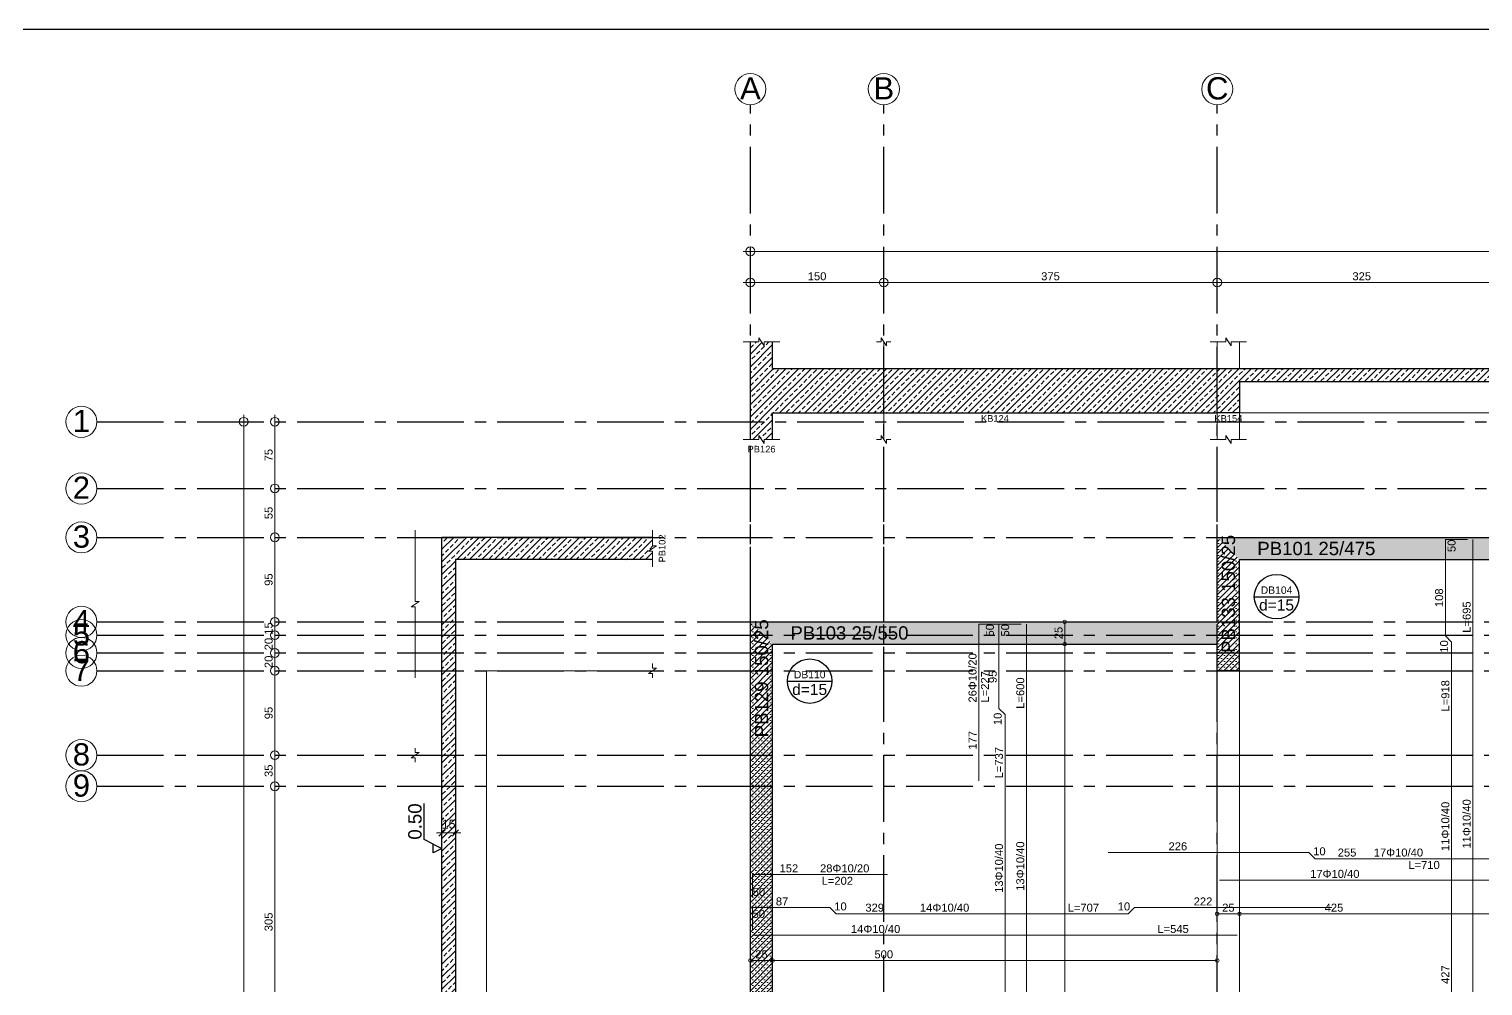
# Model space of a CAD drawing. Header units: millimetres. Extents: x 2232 to 85269, y -3593 to 5869.
# Drawn here: x 39581 to 41216, y 4792 to 5869 of the extents above; entities that cross this region are included whole.
import ezdxf

# ---------------------------------------------------------------- set-up
doc = ezdxf.new("R2010")
doc.units = ezdxf.units.MM
doc.linetypes.add('CENTER2', pattern=[112.5, 75, -12.5, 12.5, -12.5])
doc.linetypes.add('DASHDOT2', pattern=[12.7, 6.35, -3.175, 0, -3.175])
doc.layers.add('aks', color=251, linetype='DASHDOT2', lineweight=35)
for name, color, linetype in [('Donatı Topl. Uzun. Yazısı', 7, 'Continuous'), ('Donatı Uz. Yazısı', 7, 'Continuous'), ('Donatı Yazısı', 7, 'Continuous'), ('Donatı Çizgisi', 7, 'Continuous'), ('Döşeme', 7, 'Continuous'), ('Kiriş', 7, 'Continuous'), ('Panel', 7, 'Continuous'), ('Standart', 7, 'Continuous'), ('Ölçülendirme', 7, 'Continuous')]:
    doc.layers.add(name, color=color, linetype=linetype)
doc.styles.add('arial_1_18', font='arial.ttf', dxfattribs={"height": 0.2})
pattern_1 = [(45, (0, 0), (-7.071068, 7.071068), []), (45, (7.071, 0), (-7.071068, 7.071068), [5, -2.5])]
pattern_2 = [(45, (0, 0), (-3.314563, 3.314563), []), (45, (3.3146, 0), (-3.314563, 3.314563), [0, -4.6875])]

# ---------------------------------------------------------------- blocks, each defined once
blk = doc.blocks.new('IDE128Entity2')
at = {"layer": 'Standart', "linetype": 'Continuous', "lineweight": -3}
h = blk.add_hatch(dxfattribs=at)
h.set_pattern_fill('ANSI33', color=171, scale=40, style=0)
h.set_pattern_definition(pattern_1)
h.paths.add_polyline_path([(15.5, 2415.5), (15.5, 2420), (25, 2420), (25, 2390), (0, 2390), (0, 2420), (9.5, 2420), (9.5, 2424.5)])
h = blk.add_hatch(dxfattribs=at)
h.set_pattern_fill('ANSI33', color=171, scale=40, style=0)
h.set_pattern_definition(pattern_1)
h.paths.add_polyline_path([(25, 2310), (15.5, 2310), (15.5, 2305.5), (9.5, 2314.5), (9.5, 2310), (0, 2310), (0, 2390), (25, 2390)])
h = blk.add_hatch(dxfattribs=at)
h.set_pattern_fill('ANSI33', color=171, scale=40, style=0)
h.set_pattern_definition(pattern_1)
h.paths.add_polyline_path([(525, 2340), (25, 2340), (25, 2390), (525, 2390)])
h = blk.add_hatch(dxfattribs=at)
h.set_pattern_fill('ANSI33', color=171, scale=40, style=0)
h.set_pattern_definition(pattern_1)
h.paths.add_polyline_path([(550, 2340), (525, 2340), (525, 2390), (550, 2390)])
h = blk.add_hatch(dxfattribs=at)
h.set_pattern_fill('ANSI33', color=171, scale=40, style=0)
h.set_pattern_definition(pattern_1)
h.paths.add_polyline_path([(955, 2375), (550, 2375), (550, 2390), (955, 2390)])
at = {"layer": 'Standart', "color": 1, "linetype": 'Continuous', "lineweight": 5}
for points in [[(-8, 2420), (9.5, 2420)], [(9.5, 2420), (9.5, 2424.5)], [(9.5, 2424.5), (15.5, 2415.5)], [(15.5, 2415.5), (15.5, 2420)], [(15.5, 2420), (33, 2420)], [(142, 2420), (147, 2420)], [(147, 2420), (147, 2424.5)], [(147, 2424.5), (153, 2415.5)], [(153, 2415.5), (153, 2420)], [(153, 2420), (158, 2420)], [(517, 2420), (534.5, 2420)], [(534.5, 2420), (534.5, 2424.5)], [(534.5, 2424.5), (540.5, 2415.5)], [(540.5, 2415.5), (540.5, 2420)], [(540.5, 2420), (558, 2420)], [(-8, 2310), (9.5, 2310)], [(9.5, 2310), (9.5, 2314.5)], [(9.5, 2314.5), (15.5, 2305.5)], [(15.5, 2305.5), (15.5, 2310)], [(15.5, 2310), (33, 2310)], [(142, 2310), (147, 2310)], [(147, 2310), (147, 2314.5)], [(147, 2314.5), (153, 2305.5)], [(153, 2305.5), (153, 2310)], [(153, 2310), (158, 2310)], [(517, 2310), (534.5, 2310)], [(534.5, 2310), (534.5, 2314.5)], [(534.5, 2314.5), (540.5, 2305.5)], [(540.5, 2305.5), (540.5, 2310)], [(540.5, 2310), (558, 2310)]]:
    blk.add_lwpolyline(points, dxfattribs=at)
at = {"layer": 'Standart', "color": 159, "linetype": 'Continuous', "lineweight": -3}
for points in [[(0, 2310), (0, 2420)], [(25, 2390), (25, 2420)], [(25, 2390), (150, 2390)], [(150, 2390), (525, 2390)], [(525, 2390), (550, 2390)], [(550, 2390), (850, 2390)], [(955, 2375), (550, 2375)], [(550, 2375), (550, 2340)], [(25, 2340), (150, 2340)], [(25, 2310), (25, 2340)], [(150, 2340), (525, 2340)], [(550, 2340), (525, 2340)]]:
    blk.add_lwpolyline(points, dxfattribs=at)
at = {"layer": 'Standart', "color": 163, "linetype": 'Continuous', "lineweight": 5}
for points in [[(150, 2390), (150, 2420)], [(525, 2390), (525, 2420)], [(550, 2390), (550, 2420)], [(150, 2310), (150, 2340)], [(525, 2310), (525, 2340)], [(550, 2340), (850, 2340)], [(550, 2310), (550, 2340)]]:
    blk.add_lwpolyline(points, dxfattribs=at)
at = {"layer": 'Standart', "color": 250, "linetype": 'Continuous', "lineweight": 5, "style": 'arial_1_18'}
for s, p in [('KB124', (259.3, 2330)), ('KB154', (521.8, 2330)), ('PB126', (-3.2, 2295.5))]:
    blk.add_text(s, height=7.5, dxfattribs=at).set_placement(p)
blk = doc.blocks.new('IDE128Entity4')
at = {"layer": 'Standart', "linetype": 'Continuous', "lineweight": -3}
h = blk.add_hatch(dxfattribs=at)
h.set_pattern_fill('ANSI33', color=171, scale=40, style=0)
h.set_pattern_definition(pattern_1)
h.paths.add_polyline_path([(-110, 2200), (-110, 2190.5), (-105.5, 2190.5), (-114.5, 2184.5), (-110, 2184.5), (-110, 2175), (-346.8, 2175), (-346.8, 2200)])
h = blk.add_hatch(dxfattribs=at)
h.set_pattern_fill('ANSI33', color=171, scale=40, style=0)
h.set_pattern_definition(pattern_1)
h.paths.add_polyline_path([(-331.8, 2175), (-331.8, 1525), (-346.8, 1525), (-346.8, 2175)])
h = blk.add_hatch(dxfattribs=at)
h.set_pattern_fill('ANSI33', color=171, scale=40, style=0)
h.set_pattern_definition(pattern_1)
h.paths.add_polyline_path([(-296.8, 1525), (-296.8, 1500), (-346.8, 1500), (-346.8, 1525)])
h = blk.add_hatch(dxfattribs=at)
h.set_pattern_fill('ANSI33', color=171, scale=40, style=0)
h.set_pattern_definition(pattern_1)
h.paths.add_polyline_path([(-331.8, 1500), (-331.8, 830), (-346.8, 830), (-346.8, 1500)])
h = blk.add_hatch(dxfattribs=at)
h.set_pattern_fill('ANSI33', color=171, scale=40, style=0)
h.set_pattern_definition(pattern_1)
h.paths.add_polyline_path([(-296.8, 830), (-296.8, 805), (-346.8, 805), (-346.8, 830)])
h = blk.add_hatch(dxfattribs=at)
h.set_pattern_fill('ANSI33', color=171, scale=40, style=0)
h.set_pattern_definition(pattern_1)
h.paths.add_polyline_path([(-331.8, 805), (-331.8, 275), (-346.8, 275), (-346.8, 805)])
h = blk.add_hatch(dxfattribs=at)
h.set_pattern_fill('ANSI33', color=171, scale=40, style=0)
h.set_pattern_definition(pattern_1)
h.paths.add_polyline_path([(-271.8, 260.3), (-271.8, 264.1), (-261.8, 264.1), (-264.8, 259.9), (-264.8, 255.9), (-274.8, 255.9)])
h = blk.add_hatch(dxfattribs=at)
h.set_pattern_fill('ANSI33', color=171, scale=40, style=0)
h.set_pattern_definition(pattern_1)
h.paths.add_polyline_path([(-140, 270), (-140, 150), (-170.4, 150), (-170.4, 270)])
h = blk.add_hatch(dxfattribs=at)
h.set_pattern_fill('ANSI33', color=171, scale=40, style=0)
h.set_pattern_definition(pattern_1)
h.paths.add_polyline_path([(-110, 155), (-110, 145.5), (-105.5, 145.5), (-114.5, 139.5), (-110, 139.5), (-110, 130), (-346.8, 130), (-346.8, 155)])
at = {"layer": 'Standart', "color": 1, "linetype": 'Continuous', "lineweight": 5}
for points in [[(-376.8, 2128), (-376.8, 2208)], [(-110, 2190.5), (-110, 2208)], [(-114.5, 2184.5), (-105.5, 2190.5)], [(-110, 2184.5), (-114.5, 2184.5)], [(-105.5, 2190.5), (-110, 2190.5)], [(-110, 2167), (-110, 2184.5)], [(-381.3, 2122), (-372.3, 2128)], [(-372.3, 2128), (-376.8, 2128)], [(-376.8, 2122), (-381.3, 2122)], [(-376.8, 2042), (-376.8, 2122)], [(-114.5, 2047), (-105.5, 2053)], [(-110, 2047), (-114.5, 2047)], [(-110, 2053), (-110, 2058)], [(-105.5, 2053), (-110, 2053)], [(-110, 2042), (-110, 2047)], [(-376.8, 1958), (-376.8, 1963)], [(-381.3, 1952), (-372.3, 1958)], [(-376.8, 1952), (-381.3, 1952)], [(-372.3, 1958), (-376.8, 1958)], [(-376.8, 1947), (-376.8, 1952)], [(-352.8, 1867.5), (-325.8, 1867.5)], [(-343.3, 1871), (-350.4, 1864)], [(-346.8, 1871.5), (-346.8, 1863.5)], [(-328.3, 1871), (-335.4, 1864)], [(-331.8, 1871.5), (-331.8, 1863.5)], [(-376.8, 1515.5), (-376.8, 1533)], [(-110, 1515.5), (-110, 1533)], [(-381.3, 1509.5), (-372.3, 1515.5)], [(-376.8, 1509.5), (-381.3, 1509.5)], [(-372.3, 1515.5), (-376.8, 1515.5)], [(-376.8, 1492), (-376.8, 1509.5)], [(-114.5, 1509.5), (-105.5, 1515.5)], [(-110, 1509.5), (-114.5, 1509.5)], [(-105.5, 1515.5), (-110, 1515.5)], [(-110, 1492), (-110, 1509.5)], [(-381.3, 1372), (-372.3, 1378)], [(-376.8, 1378), (-376.8, 1383)], [(-372.3, 1378), (-376.8, 1378)], [(-114.5, 1372), (-105.5, 1378)], [(-110, 1378), (-110, 1383)], [(-105.5, 1378), (-110, 1378)], [(-376.8, 1372), (-381.3, 1372)], [(-376.8, 1367), (-376.8, 1372)], [(-110, 1372), (-114.5, 1372)], [(-110, 1367), (-110, 1372)], [(-376.8, 1168), (-376.8, 1248)], [(-381.3, 1162), (-372.3, 1168)], [(-376.8, 1162), (-381.3, 1162)], [(-372.3, 1168), (-376.8, 1168)], [(-376.8, 1082), (-376.8, 1162)], [(-381.3, 952), (-372.3, 958)], [(-376.8, 952), (-381.3, 952)], [(-376.8, 958), (-376.8, 963)], [(-372.3, 958), (-376.8, 958)], [(-376.8, 947), (-376.8, 952)], [(-114.5, 952), (-105.5, 958)], [(-110, 952), (-114.5, 952)], [(-110, 958), (-110, 963)], [(-105.5, 958), (-110, 958)], [(-110, 947), (-110, 952)], [(-376.8, 820.5), (-376.8, 838)], [(-110, 820.5), (-110, 838)], [(-381.3, 814.5), (-372.3, 820.5)], [(-372.3, 820.5), (-376.8, 820.5)], [(-114.5, 814.5), (-105.5, 820.5)], [(-105.5, 820.5), (-110, 820.5)], [(-376.8, 814.5), (-381.3, 814.5)], [(-376.8, 797), (-376.8, 814.5)], [(-110, 814.5), (-114.5, 814.5)], [(-110, 797), (-110, 814.5)], [(-381.3, 372), (-372.3, 378)], [(-376.8, 378), (-376.8, 383)], [(-372.3, 378), (-376.8, 378)], [(-376.8, 372), (-381.3, 372)], [(-376.8, 367), (-376.8, 372)], [(-376.8, 208), (-376.8, 288)], [(-114.5, 277), (-105.5, 283)], [(-110, 283), (-110, 288)], [(-105.5, 283), (-110, 283)], [(-110, 274.9), (-110, 281.8)], [(-110, 277), (-114.5, 277)], [(-114.5, 268.9), (-105.5, 274.9)], [(-110, 268.9), (-114.5, 268.9)], [(-110, 272), (-110, 277)], [(-105.5, 274.9), (-110, 274.9)], [(-110, 262), (-110, 268.9)], [(-381.3, 202), (-372.3, 208)], [(-376.8, 202), (-381.3, 202)], [(-372.3, 208), (-376.8, 208)], [(-376.8, 122), (-376.8, 202)], [(-110, 145.5), (-110, 163)], [(-114.5, 139.5), (-105.5, 145.5)], [(-110, 139.5), (-114.5, 139.5)], [(-105.5, 145.5), (-110, 145.5)], [(-110, 122), (-110, 139.5)]]:
    blk.add_lwpolyline(points, dxfattribs=at)
at = {"layer": 'Standart', "color": 163, "linetype": 'Continuous', "lineweight": 5}
for points in [[(-346.8, 2200), (-376.8, 2200)], [(-346.8, 2050), (-376.8, 2050)], [(-296.8, 1525), (-296.8, 2050)], [(-110, 2050), (-296.8, 2050)], [(-346.8, 1955), (-376.8, 1955)], [(-346.8, 1525), (-376.8, 1525)], [(-110, 1525), (-296.8, 1525)], [(-346.8, 1500), (-376.8, 1500)], [(-110, 1500), (-296.8, 1500)], [(-296.8, 1375), (-296.8, 1500)], [(-346.8, 1375), (-376.8, 1375)], [(-110, 1375), (-296.8, 1375)], [(-296.8, 955), (-296.8, 1375)], [(-346.8, 1240), (-376.8, 1240)], [(-346.8, 1090), (-376.8, 1090)], [(-346.8, 955), (-376.8, 955)], [(-296.8, 830), (-296.8, 955)], [(-110, 955), (-296.8, 955)], [(-346.8, 830), (-376.8, 830)], [(-110, 830), (-296.8, 830)], [(-346.8, 805), (-376.8, 805)], [(-296.8, 280), (-296.8, 805)], [(-110, 805), (-296.8, 805)], [(-346.8, 375), (-376.8, 375)], [(-346.8, 280), (-376.8, 280)], [(-110, 280), (-296.8, 280)], [(-221.3, 263.6), (-261.8, 264.1)], [(-221.3, 263.6), (-221.3, 273.5)], [(-211.3, 273.5), (-221.3, 273.5)], [(-211.3, 263.5), (-221.3, 263.6)], [(-211.3, 263.9), (-211.3, 273.5)], [(-211.3, 263.5), (-170.6, 265)], [(-180.6, 265), (-211.3, 263.9)], [(-211.3, 263.5), (-211.3, 263.9)], [(-211.3, 261.4), (-211.3, 263.5)], [(-170.6, 265), (-180.6, 265)], [(-170.6, 261.4), (-170.6, 265)], [(-163, 270), (-161.8, 275)], [(-151.8, 275), (-161.8, 275)], [(-153, 270), (-152.6, 271.6)], [(-152.6, 271.6), (-152, 274.5)], [(-120.2, 271.6), (-152.6, 271.6)], [(-152, 274.5), (-151.8, 275)], [(-120.2, 274.5), (-152, 274.5)], [(-110, 270), (-140, 270)], [(-120.2, 273.8), (-120.2, 274.5)], [(-110, 273.8), (-120.2, 273.8)], [(-120.2, 272.3), (-120.2, 273.8)], [(-110, 272.3), (-120.2, 272.3)], [(-120.2, 271.6), (-120.2, 272.3)], [(-227.6, 258.6), (-264.8, 258.6)], [(-219, 256.4), (-264.8, 255.9)], [(-227.6, 261.4), (-263.7, 261.4)], [(-211.3, 261.4), (-227.6, 261.4)], [(-227.6, 260.7), (-227.6, 261.4)], [(-227.6, 259.3), (-227.6, 260.7)], [(-210.6, 260.7), (-227.6, 260.7)], [(-227.6, 258.6), (-227.6, 259.3)], [(-210.6, 259.3), (-227.6, 259.3)], [(-211.3, 258.6), (-227.6, 258.6)], [(-219, 256.4), (-221.3, 256.5)], [(-211.3, 256.5), (-219, 256.4)], [(-180.6, 255), (-219, 256.4)], [(-210.6, 261.4), (-211.3, 261.4)], [(-211.3, 256.5), (-211.3, 258.6)], [(-210.6, 258.6), (-211.3, 258.6)], [(-170.6, 255), (-211.3, 256.5)], [(-208.5, 261.4), (-210.6, 261.4)], [(-210.6, 260.7), (-210.6, 261.4)], [(-208.5, 260.7), (-210.6, 260.7)], [(-210.6, 258.6), (-210.6, 259.3)], [(-208.5, 259.3), (-210.6, 259.3)], [(-208.5, 258.6), (-210.6, 258.6)], [(-208.5, 260.7), (-208.5, 261.4)], [(-170.6, 261.4), (-208.5, 261.4)], [(-208.5, 259.3), (-208.5, 260.7)], [(-208.5, 258.6), (-208.5, 259.3)], [(-170.6, 258.6), (-208.5, 258.6)], [(-180.6, 255), (-170.6, 255)], [(-170.4, 261.4), (-170.6, 261.4)], [(-170.6, 255), (-170.6, 258.6)], [(-170.4, 258.6), (-170.6, 258.6)], [(-188, 160), (-170.4, 237.5)], [(-177.7, 161.4), (-173.1, 181.6)], [(-173.1, 181.6), (-172.4, 184.4)], [(-170.4, 181.6), (-173.1, 181.6)], [(-172.4, 184.4), (-170.4, 193.5)], [(-170.4, 184.4), (-172.4, 184.4)], [(-183, 160), (-188, 160)], [(-183, 158.6), (-183, 160)], [(-178, 160), (-183, 160)], [(-170.4, 158.6), (-183, 158.6)], [(-178, 160), (-177.7, 161.4)], [(-170.4, 161.4), (-177.7, 161.4)], [(-346.8, 130), (-376.8, 130)]]:
    blk.add_lwpolyline(points, dxfattribs=at)
at = {"layer": 'Standart', "color": 159, "linetype": 'Continuous', "lineweight": -3}
for points in [[(-346.8, 2050), (-346.8, 2200)], [(-110, 2200), (-346.8, 2200)], [(-331.8, 2175), (-331.8, 1525)], [(-110, 2175), (-331.8, 2175)], [(-346.8, 1955), (-346.8, 2050)], [(-346.8, 1525), (-346.8, 1955)], [(-346.8, 1500), (-346.8, 1525)], [(-331.8, 1525), (-296.8, 1525)], [(-296.8, 1525), (-296.8, 1500)], [(-346.8, 1375), (-346.8, 1500)], [(-331.8, 1500), (-331.8, 830)], [(-296.8, 1500), (-331.8, 1500)], [(-346.8, 1240), (-346.8, 1375)], [(-346.8, 1090), (-346.8, 1240)], [(-346.8, 955), (-346.8, 1090)], [(-346.8, 830), (-346.8, 955)], [(-346.8, 805), (-346.8, 830)], [(-331.8, 830), (-296.8, 830)], [(-296.8, 830), (-296.8, 805)], [(-346.8, 375), (-346.8, 805)], [(-331.8, 805), (-331.8, 275)], [(-296.8, 805), (-331.8, 805)], [(-346.8, 280), (-346.8, 375)], [(-346.8, 275), (-346.8, 280)], [(-331.8, 275), (-346.8, 275)], [(-271.8, 260.3), (-271.8, 264.1)], [(-271.8, 264.1), (-261.8, 264.1)], [(-263.7, 261.4), (-261.8, 264.1)], [(-163, 270), (-170.4, 270)], [(-170.4, 261.4), (-170.4, 270)], [(-153, 270), (-163, 270)], [(-140, 270), (-153, 270)], [(-140, 270), (-140, 155)], [(-274.8, 255.9), (-271.8, 260.3)], [(-264.8, 255.9), (-274.8, 255.9)], [(-264.8, 259.9), (-263.7, 261.4)], [(-264.8, 258.6), (-264.8, 259.9)], [(-264.8, 255.9), (-264.8, 258.6)], [(-170.4, 258.6), (-170.4, 261.4)], [(-170.4, 237.5), (-170.4, 258.6)], [(-170.4, 193.5), (-170.4, 237.5)], [(-170.4, 184.4), (-170.4, 193.5)], [(-170.4, 181.6), (-170.4, 184.4)], [(-170.4, 161.4), (-170.4, 181.6)], [(-346.8, 155), (-170.4, 155)], [(-346.8, 130), (-346.8, 155)], [(-170.4, 158.6), (-170.4, 161.4)], [(-170.4, 155), (-170.4, 158.6)], [(-170.4, 155), (-140, 155)], [(-170.4, 150), (-170.4, 155)], [(-140, 150), (-170.4, 150)], [(-140, 155), (-140, 150)], [(-110, 155), (-140, 155)], [(-110, 130), (-346.8, 130)]]:
    blk.add_lwpolyline(points, dxfattribs=at)
at = {"layer": 'Standart', "color": 253, "linetype": 'Continuous', "lineweight": -3}
for points in [[(-366.8, 1860), (-366.8, 1900.8)], [(-356.8, 1855), (-366.8, 1860)], [(-356.8, 1845), (-356.8, 1855)], [(-356.8, 1855), (-346.8, 1850)], [(-346.8, 1850), (-356.8, 1845)], [(-346.8, 1850), (-346.8, 1850)]]:
    blk.add_lwpolyline(points, dxfattribs=at)
at = {"layer": 'Standart', "color": 250, "linetype": 'Continuous', "lineweight": 5, "style": 'arial_1_18'}
for s, p in [('PB102', (-95.5, 2171.8)), ('KB119', (-286.8, 1496.8)), ('KB129', (-286.8, 801.8)), ('PB122', (-95.5, 126.8))]:
    blk.add_text(s, height=7.5, rotation=90, dxfattribs=at).set_placement(p)
at = {"layer": 'Standart', "color": 253, "linetype": 'Continuous', "lineweight": -3, "style": 'arial_1_18'}
blk.add_text('0.50', height=15, rotation=90, dxfattribs=at).set_placement((-369.8, 1860))
at = {"layer": 'Standart', "color": 1, "linetype": 'Continuous', "lineweight": 5, "style": 'arial_1_18'}
blk.add_text('15', height=10, dxfattribs=at).set_placement((-347.1, 1872.5))
at = {"layer": 'Standart', "color": 166, "linetype": 'Continuous', "lineweight": 5, "style": 'arial_1_18'}
blk.add_text('2-2 KESİTİ', height=20, rotation=90, dxfattribs=at).set_placement((-80, 1096.7))
blk = doc.blocks.new('IDE128Entity38')
at = {"layer": 'Döşeme', "color": 117, "linetype": 'Continuous', "lineweight": -3}
blk.add_lwpolyline([(566.7, 2133.3), (616.7, 2133.3)], dxfattribs=at)
blk.add_circle((591.7, 2133.3), 25, dxfattribs=at)
at = {"layer": 'Döşeme', "color": 178, "linetype": 'Continuous', "lineweight": -3, "style": 'arial_1_18'}
blk.add_text('DB104', height=8.33, dxfattribs=at).set_placement((573.9, 2136.5))
at = {"layer": 'Döşeme', "color": 164, "linetype": 'Continuous', "lineweight": -3, "style": 'arial_1_18'}
blk.add_text('d=15', height=12.5, dxfattribs=at).set_placement((572, 2117.7))
blk = doc.blocks.new('IDE128Entity56')
at = {"layer": 'Döşeme', "color": 117, "linetype": 'Continuous', "lineweight": -3}
blk.add_lwpolyline([(41.7, 2038.3), (91.7, 2038.3)], dxfattribs=at)
blk.add_circle((66.7, 2038.3), 25, dxfattribs=at)
at = {"layer": 'Döşeme', "color": 178, "linetype": 'Continuous', "lineweight": -3, "style": 'arial_1_18'}
blk.add_text('DB110', height=8.33, dxfattribs=at).set_placement((48.9, 2041.5))
at = {"layer": 'Döşeme', "color": 164, "linetype": 'Continuous', "lineweight": -3, "style": 'arial_1_18'}
blk.add_text('d=15', height=12.5, dxfattribs=at).set_placement((47, 2022.7))
blk = doc.blocks.new('IDE128Entity199')
at = {"layer": 'Kiriş', "color": 4, "linetype": 'Continuous', "lineweight": 5}
blk.add_lwpolyline([(550, 1525), (550, 2050)], dxfattribs=at)
blk = doc.blocks.new('IDE128Entity200')
at = {"layer": 'Kiriş', "color": 4, "linetype": 'Continuous', "lineweight": 5}
blk.add_lwpolyline([(525, 1525), (525, 2050)], dxfattribs=at)
blk = doc.blocks.new('IDE128Entity279')
at = {"layer": 'Panel', "linetype": 'Continuous', "lineweight": 5}
h = blk.add_hatch(dxfattribs=at)
h.set_pattern_fill('SACNCR', color=163, scale=50, style=0)
h.set_pattern_definition(pattern_2)
h.paths.add_polyline_path([(550, 2175), (550, 2050), (525, 2050), (525, 2200)])
blk = doc.blocks.new('IDE128Entity280')
at = {"layer": 'Panel', "color": 164, "linetype": 'Continuous', "lineweight": -3}
blk.add_lwpolyline([(550, 2050), (525, 2050)], dxfattribs=at)
blk = doc.blocks.new('IDE128Entity281')
at = {"layer": 'Panel', "color": 164, "linetype": 'Continuous', "lineweight": -3}
blk.add_lwpolyline([(550, 2050), (550, 2175)], dxfattribs=at)
blk = doc.blocks.new('IDE128Entity282')
at = {"layer": 'Panel', "color": 164, "linetype": 'Continuous', "lineweight": -3}
blk.add_lwpolyline([(525, 2050), (525, 2080)], dxfattribs=at)
blk = doc.blocks.new('IDE128Entity283')
at = {"layer": 'Panel', "color": 164, "linetype": 'Continuous', "lineweight": -3}
blk.add_lwpolyline([(525, 2105), (525, 2200)], dxfattribs=at)
blk = doc.blocks.new('IDE128Entity284')
at = {"layer": 'Panel', "color": 159, "linetype": 'Continuous', "lineweight": -3, "style": 'arial_1_18'}
blk.add_text('PB133 150/25', height=15, rotation=90, dxfattribs=at).set_placement((545, 2070))
blk = doc.blocks.new('IDE128Entity285')
at = {"layer": 'Panel', "linetype": 'Continuous', "lineweight": 5}
h = blk.add_hatch(dxfattribs=at)
h.set_pattern_fill('SACNCR', color=163, scale=50, style=0)
h.set_pattern_definition(pattern_2)
h.paths.add_polyline_path([(25, 2080), (25, 1955), (0, 1955), (0, 2105)])
blk = doc.blocks.new('IDE128Entity286')
at = {"layer": 'Panel', "color": 164, "linetype": 'Continuous', "lineweight": -3}
blk.add_lwpolyline([(25, 1955), (25, 2080)], dxfattribs=at)
blk = doc.blocks.new('IDE128Entity287')
at = {"layer": 'Panel', "color": 164, "linetype": 'Continuous', "lineweight": -3}
blk.add_lwpolyline([(0, 1955), (0, 2105)], dxfattribs=at)
blk = doc.blocks.new('IDE128Entity288')
at = {"layer": 'Panel', "color": 159, "linetype": 'Continuous', "lineweight": -3, "style": 'arial_1_18'}
blk.add_text('PB129 150/25', height=15, rotation=90, dxfattribs=at).set_placement((20, 1975))
blk = doc.blocks.new('IDE128Entity369')
at = {"layer": 'aks', "color": 251, "linetype": 'CENTER2', "lineweight": -3}
blk.add_lwpolyline([(-734.8, 2330), (3944.8, 2330)], dxfattribs=at)
blk = doc.blocks.new('IDE128Entity370')
at = {"layer": 'aks', "color": 30, "linetype": 'Continuous', "lineweight": 5}
blk.add_circle((-752.3, 2330), 17.5, dxfattribs=at)
blk = doc.blocks.new('IDE128Entity371')
at = {"layer": 'aks', "color": 1, "linetype": 'Continuous', "lineweight": 5, "style": 'arial_1_18'}
blk.add_text('1', height=25, dxfattribs=at).set_placement((-762, 2318.4))
blk = doc.blocks.new('IDE128Entity374')
at = {"layer": 'aks', "color": 251, "linetype": 'CENTER2', "lineweight": -3}
blk.add_lwpolyline([(-734.8, 2255), (3944.8, 2255)], dxfattribs=at)
blk = doc.blocks.new('IDE128Entity375')
at = {"layer": 'aks', "color": 30, "linetype": 'Continuous', "lineweight": 5}
blk.add_circle((-752.3, 2255), 17.5, dxfattribs=at)
blk = doc.blocks.new('IDE128Entity376')
at = {"layer": 'aks', "color": 1, "linetype": 'Continuous', "lineweight": 5, "style": 'arial_1_18'}
blk.add_text('2', height=25, dxfattribs=at).set_placement((-762, 2243.4))
blk = doc.blocks.new('IDE128Entity379')
at = {"layer": 'aks', "color": 251, "linetype": 'CENTER2', "lineweight": -3}
blk.add_lwpolyline([(-734.8, 2200), (-50, 2200)], dxfattribs=at)
blk = doc.blocks.new('IDE128Entity381')
at = {"layer": 'aks', "color": 251, "linetype": 'CENTER2', "lineweight": -3}
blk.add_lwpolyline([(-50, 2200), (3260, 2200)], dxfattribs=at)
blk = doc.blocks.new('IDE128Entity382')
at = {"layer": 'aks', "color": 30, "linetype": 'Continuous', "lineweight": 5}
blk.add_circle((-752.3, 2200), 17.5, dxfattribs=at)
blk = doc.blocks.new('IDE128Entity383')
at = {"layer": 'aks', "color": 1, "linetype": 'Continuous', "lineweight": 5, "style": 'arial_1_18'}
blk.add_text('3', height=25, dxfattribs=at).set_placement((-762, 2188.4))
blk = doc.blocks.new('IDE128Entity386')
at = {"layer": 'aks', "color": 251, "linetype": 'CENTER2', "lineweight": -3}
blk.add_lwpolyline([(-734.8, 2050), (-50, 2050)], dxfattribs=at)
blk = doc.blocks.new('IDE128Entity388')
at = {"layer": 'aks', "color": 251, "linetype": 'CENTER2', "lineweight": -3}
blk.add_lwpolyline([(-50, 2050), (3260, 2050)], dxfattribs=at)
blk = doc.blocks.new('IDE128Entity389')
at = {"layer": 'aks', "color": 30, "linetype": 'Continuous', "lineweight": 5}
blk.add_circle((-752.3, 2050), 17.5, dxfattribs=at)
blk = doc.blocks.new('IDE128Entity390')
at = {"layer": 'aks', "color": 1, "linetype": 'Continuous', "lineweight": 5, "style": 'arial_1_18'}
blk.add_text('7', height=25, dxfattribs=at).set_placement((-762, 2038.4))
blk = doc.blocks.new('IDE128Entity393')
at = {"layer": 'aks', "color": 251, "linetype": 'CENTER2', "lineweight": -3}
blk.add_lwpolyline([(-734.8, 2105), (-50, 2105)], dxfattribs=at)
blk = doc.blocks.new('IDE128Entity395')
at = {"layer": 'aks', "color": 251, "linetype": 'CENTER2', "lineweight": -3}
blk.add_lwpolyline([(-50, 2105), (3260, 2105)], dxfattribs=at)
blk = doc.blocks.new('IDE128Entity396')
at = {"layer": 'aks', "color": 30, "linetype": 'Continuous', "lineweight": 5}
blk.add_circle((-752.3, 2105), 17.5, dxfattribs=at)
blk = doc.blocks.new('IDE128Entity397')
at = {"layer": 'aks', "color": 1, "linetype": 'Continuous', "lineweight": 5, "style": 'arial_1_18'}
blk.add_text('4', height=25, dxfattribs=at).set_placement((-762, 2093.4))
blk = doc.blocks.new('IDE128Entity400')
at = {"layer": 'aks', "color": 251, "linetype": 'CENTER2', "lineweight": -3}
blk.add_lwpolyline([(-734.8, 1955), (-50, 1955)], dxfattribs=at)
blk = doc.blocks.new('IDE128Entity402')
at = {"layer": 'aks', "color": 251, "linetype": 'CENTER2', "lineweight": -3}
blk.add_lwpolyline([(-50, 1955), (3260, 1955)], dxfattribs=at)
blk = doc.blocks.new('IDE128Entity403')
at = {"layer": 'aks', "color": 30, "linetype": 'Continuous', "lineweight": 5}
blk.add_circle((-752.3, 1955), 17.5, dxfattribs=at)
blk = doc.blocks.new('IDE128Entity404')
at = {"layer": 'aks', "color": 1, "linetype": 'Continuous', "lineweight": 5, "style": 'arial_1_18'}
blk.add_text('8', height=25, dxfattribs=at).set_placement((-762, 1943.4))
blk = doc.blocks.new('IDE128Entity407')
at = {"layer": 'aks', "color": 251, "linetype": 'CENTER2', "lineweight": -3}
blk.add_lwpolyline([(-734.8, 2090), (-50, 2090)], dxfattribs=at)
blk = doc.blocks.new('IDE128Entity409')
at = {"layer": 'aks', "color": 251, "linetype": 'CENTER2', "lineweight": -3}
blk.add_lwpolyline([(-50, 2090), (3260, 2090)], dxfattribs=at)
blk = doc.blocks.new('IDE128Entity410')
at = {"layer": 'aks', "color": 30, "linetype": 'Continuous', "lineweight": 5}
blk.add_circle((-752.3, 2090), 17.5, dxfattribs=at)
blk = doc.blocks.new('IDE128Entity411')
at = {"layer": 'aks', "color": 1, "linetype": 'Continuous', "lineweight": 5, "style": 'arial_1_18'}
blk.add_text('5', height=25, dxfattribs=at).set_placement((-762, 2078.4))
blk = doc.blocks.new('IDE128Entity414')
at = {"layer": 'aks', "color": 251, "linetype": 'CENTER2', "lineweight": -3}
blk.add_lwpolyline([(-734.8, 2070), (-50, 2070)], dxfattribs=at)
blk = doc.blocks.new('IDE128Entity416')
at = {"layer": 'aks', "color": 251, "linetype": 'CENTER2', "lineweight": -3}
blk.add_lwpolyline([(-50, 2070), (3260, 2070)], dxfattribs=at)
blk = doc.blocks.new('IDE128Entity417')
at = {"layer": 'aks', "color": 30, "linetype": 'Continuous', "lineweight": 5}
blk.add_circle((-752.3, 2070), 17.5, dxfattribs=at)
blk = doc.blocks.new('IDE128Entity418')
at = {"layer": 'aks', "color": 1, "linetype": 'Continuous', "lineweight": 5, "style": 'arial_1_18'}
blk.add_text('6', height=25, dxfattribs=at).set_placement((-762, 2058.4))
blk = doc.blocks.new('IDE128Entity421')
at = {"layer": 'aks', "color": 251, "linetype": 'CENTER2', "lineweight": -3}
blk.add_lwpolyline([(-734.8, 1920), (-50, 1920)], dxfattribs=at)
blk = doc.blocks.new('IDE128Entity423')
at = {"layer": 'aks', "color": 251, "linetype": 'CENTER2', "lineweight": -3}
blk.add_lwpolyline([(-50, 1920), (3260, 1920)], dxfattribs=at)
blk = doc.blocks.new('IDE128Entity424')
at = {"layer": 'aks', "color": 30, "linetype": 'Continuous', "lineweight": 5}
blk.add_circle((-752.3, 1920), 17.5, dxfattribs=at)
blk = doc.blocks.new('IDE128Entity425')
at = {"layer": 'aks', "color": 1, "linetype": 'Continuous', "lineweight": 5, "style": 'arial_1_18'}
blk.add_text('9', height=25, dxfattribs=at).set_placement((-762, 1908.4))
blk = doc.blocks.new('IDE128Entity544')
at = {"layer": 'aks', "color": 251, "linetype": 'CENTER2', "lineweight": -3}
blk.add_lwpolyline([(150, 2250), (150, 2934.8)], dxfattribs=at)
blk = doc.blocks.new('IDE128Entity545')
at = {"layer": 'aks', "color": 251, "linetype": 'CENTER2', "lineweight": -3}
blk.add_lwpolyline([(150, 80), (150, 2250)], dxfattribs=at)
blk = doc.blocks.new('IDE128Entity548')
at = {"layer": 'aks', "color": 30, "linetype": 'Continuous', "lineweight": 5}
blk.add_circle((150, 2952.3), 17.5, dxfattribs=at)
blk = doc.blocks.new('IDE128Entity549')
at = {"layer": 'aks', "color": 1, "linetype": 'Continuous', "lineweight": 5, "style": 'arial_1_18'}
blk.add_text('B', height=25, dxfattribs=at).set_placement((138.4, 2940.7))
blk = doc.blocks.new('IDE128Entity551')
at = {"layer": 'aks', "color": 251, "linetype": 'CENTER2', "lineweight": -3}
blk.add_lwpolyline([(0, 2250), (0, 2934.8)], dxfattribs=at)
blk = doc.blocks.new('IDE128Entity552')
at = {"layer": 'aks', "color": 251, "linetype": 'CENTER2', "lineweight": -3}
blk.add_lwpolyline([(0, 80), (0, 2250)], dxfattribs=at)
blk = doc.blocks.new('IDE128Entity555')
at = {"layer": 'aks', "color": 30, "linetype": 'Continuous', "lineweight": 5}
blk.add_circle((0, 2952.3), 17.5, dxfattribs=at)
blk = doc.blocks.new('IDE128Entity556')
at = {"layer": 'aks', "color": 1, "linetype": 'Continuous', "lineweight": 5, "style": 'arial_1_18'}
blk.add_text('A', height=25, dxfattribs=at).set_placement((-11.6, 2940.7))
blk = doc.blocks.new('IDE128Entity614')
at = {"layer": 'aks', "color": 251, "linetype": 'CENTER2', "lineweight": -3}
blk.add_lwpolyline([(525, 2250), (525, 2934.8)], dxfattribs=at)
blk = doc.blocks.new('IDE128Entity615')
at = {"layer": 'aks', "color": 251, "linetype": 'CENTER2', "lineweight": -3}
blk.add_lwpolyline([(525, 80), (525, 2250)], dxfattribs=at)
blk = doc.blocks.new('IDE128Entity618')
at = {"layer": 'aks', "color": 30, "linetype": 'Continuous', "lineweight": 5}
blk.add_circle((525, 2952.3), 17.5, dxfattribs=at)
blk = doc.blocks.new('IDE128Entity619')
at = {"layer": 'aks', "color": 1, "linetype": 'Continuous', "lineweight": 5, "style": 'arial_1_18'}
blk.add_text('C', height=25, dxfattribs=at).set_placement((512.4, 2940.7))
blk = doc.blocks.new('IDE128Entity747')
at = {"layer": 'Panel', "linetype": 'Continuous', "lineweight": 5}
h = blk.add_hatch(dxfattribs=at)
h.set_pattern_fill('SACNCR', color=163, scale=50, style=0)
h.set_pattern_definition(pattern_2)
h.paths.add_polyline_path([(991.7, 2183.3), (975, 2175), (550, 2175), (525, 2200), (1000, 2200)])
blk = doc.blocks.new('IDE128Entity748')
at = {"layer": 'Panel', "color": 164, "linetype": 'Continuous', "lineweight": -3}
blk.add_lwpolyline([(550, 2175), (975, 2175)], dxfattribs=at)
blk = doc.blocks.new('IDE128Entity749')
at = {"layer": 'Panel', "color": 164, "linetype": 'Continuous', "lineweight": -3}
blk.add_lwpolyline([(525, 2200), (1000, 2200)], dxfattribs=at)
blk = doc.blocks.new('IDE128Entity750')
at = {"layer": 'Panel', "color": 159, "linetype": 'Continuous', "lineweight": -3, "style": 'arial_1_18'}
blk.add_text('PB101 25/475', height=15, dxfattribs=at).set_placement((570, 2180))
blk = doc.blocks.new('IDE128Entity751')
at = {"layer": 'Panel', "linetype": 'Continuous', "lineweight": 5}
h = blk.add_hatch(dxfattribs=at)
h.set_pattern_fill('SACNCR', color=163, scale=50, style=0)
h.set_pattern_definition(pattern_2)
h.paths.add_polyline_path([(525, 2105), (525, 2080), (25, 2080), (0, 2105)])
blk = doc.blocks.new('IDE128Entity752')
at = {"layer": 'Panel', "color": 164, "linetype": 'Continuous', "lineweight": -3}
blk.add_lwpolyline([(25, 2080), (525, 2080)], dxfattribs=at)
blk = doc.blocks.new('IDE128Entity753')
at = {"layer": 'Panel', "color": 164, "linetype": 'Continuous', "lineweight": -3}
blk.add_lwpolyline([(0, 2105), (525, 2105)], dxfattribs=at)
blk = doc.blocks.new('IDE128Entity754')
at = {"layer": 'Panel', "color": 159, "linetype": 'Continuous', "lineweight": -3, "style": 'arial_1_18'}
blk.add_text('PB103 25/550', height=15, dxfattribs=at).set_placement((45, 2085))
blk = doc.blocks.new('IDE128Entity787')
at = {"layer": 'Panel', "linetype": 'Continuous', "lineweight": 5}
h = blk.add_hatch(dxfattribs=at)
h.set_pattern_fill('SACNCR', color=163, scale=50, style=0)
h.set_pattern_definition(pattern_2)
h.paths.add_polyline_path([(25, 1525), (16.7, 1516.7), (0, 1525), (0, 1955), (25, 1955)])
blk = doc.blocks.new('IDE128Entity788')
at = {"layer": 'Panel', "color": 164, "linetype": 'Continuous', "lineweight": -3}
blk.add_lwpolyline([(25, 1525), (25, 1955)], dxfattribs=at)
blk = doc.blocks.new('IDE128Entity789')
at = {"layer": 'Panel', "color": 164, "linetype": 'Continuous', "lineweight": -3}
blk.add_lwpolyline([(0, 1525), (0, 1955)], dxfattribs=at)
blk = doc.blocks.new('IDE128Entity1398')
at = {"layer": 'Ölçülendirme', "color": 1, "linetype": 'Continuous', "lineweight": 5}
for points in [[(-569.8, -8), (-569.8, 2338)], [(-534.8, -8), (-534.8, 2338)]]:
    blk.add_lwpolyline(points, dxfattribs=at)
for centre in [(-569.8, 2330), (-534.8, 2330), (-534.8, 2255), (-534.8, 2200), (-534.8, 2105), (-534.8, 2090), (-534.8, 2070), (-534.8, 2050), (-534.8, 1955), (-534.8, 1920), (-534.8, 1615), (-534.8, 1570), (-534.8, 1525), (-534.8, 1465), (-534.8, 1375), (-534.8, 1315), (-534.8, 1240), (-534.8, 1175), (-534.8, 1125), (-534.8, 1090), (-534.8, 1015), (-534.8, 970), (-534.8, 955), (-534.8, 865), (-534.8, 805), (-534.8, 760), (-534.8, 715), (-534.8, 410), (-534.8, 375), (-534.8, 280), (-534.8, 260), (-534.8, 240), (-534.8, 225), (-534.8, 130), (-534.8, 75), (-569.8, 0), (-534.8, 0)]:
    blk.add_circle(centre, 5, dxfattribs=at)
at = {"layer": 'Ölçülendirme', "color": 1, "linetype": 'Continuous', "lineweight": 5, "style": 'arial_1_18'}
for s, p in [('75', (-537.3, 2285.5)), ('55', (-537.3, 2220.5)), ('95', (-537.3, 2145.5)), ('15', (-537.3, 2090.5)), ('20', (-537.3, 2073)), ('20', (-537.3, 2053)), ('95', (-537.3, 1995.5)), ('35', (-537.3, 1930.5)), ('305', (-537.3, 1757)), ('45', (-537.3, 1585.5)), ('45', (-537.3, 1540.5)), ('60', (-537.3, 1488)), ('90', (-537.3, 1413)), ('60', (-537.3, 1338)), ('75', (-537.3, 1270.5)), ('65', (-537.3, 1200.5)), ('2330', (-572.3, 1151)), ('50', (-537.3, 1143)), ('35', (-537.3, 1100.5)), ('75', (-537.3, 1045.5)), ('45', (-537.3, 985.5)), ('15', (-537.3, 955.5)), ('90', (-537.3, 903)), ('60', (-537.3, 828)), ('45', (-537.3, 775.5)), ('45', (-537.3, 730.5)), ('305', (-537.3, 552)), ('35', (-537.3, 385.5)), ('95', (-537.3, 320.5)), ('20', (-537.3, 263)), ('20', (-537.3, 243)), ('15', (-537.3, 225.5)), ('95', (-537.3, 170.5)), ('55', (-537.3, 95.5)), ('75', (-537.3, 30.5))]:
    blk.add_text(s, height=9, rotation=90, dxfattribs=at).set_placement(p)
blk = doc.blocks.new('IDE128Entity1399')
at = {"layer": 'Ölçülendirme', "color": 1, "linetype": 'Continuous', "lineweight": 5}
for points in [[(-8, 2769.8), (3268, 2769.8)], [(-8, 2734.8), (3268, 2734.8)]]:
    blk.add_lwpolyline(points, dxfattribs=at)
for centre in [(0, 2769.8), (0, 2734.8), (150, 2734.8), (525, 2734.8)]:
    blk.add_circle(centre, 5, dxfattribs=at)
at = {"layer": 'Ölçülendirme', "color": 1, "linetype": 'Continuous', "lineweight": 5, "style": 'arial_1_18'}
for s, p in [('150', (64.5, 2737.3)), ('375', (327, 2737.3)), ('325', (677, 2737.3))]:
    blk.add_text(s, height=9, dxfattribs=at).set_placement(p)
blk = doc.blocks.new('IDE128Entity1407')
at = {"layer": 'Donatı Çizgisi', "color": 5, "linetype": 'Continuous', "lineweight": 5}
for points in [[(781.5, 2089.1), (781.5, 2197.5)], [(781.5, 2197.5), (806.5, 2197.5)], [(812.5, 1502.5), (812.5, 2197.5)], [(256.8, 1926), (256.8, 2102.5)], [(256.8, 2102.5), (281.8, 2102.5)], [(279.5, 2007.7), (279.5, 2102.5)], [(279.5, 2102.5), (304.5, 2102.5)], [(310.5, 1502.5), (310.5, 2102.5)], [(788.5, 2082.1), (781.5, 2089.1)], [(788.5, 1655), (788.5, 2082.1)], [(286.5, 2000.7), (279.5, 2007.7)], [(286.5, 1636), (286.5, 2000.7)], [(402.5, 1845.5), (628, 1845.5)], [(628, 1845.5), (635, 1838.5)], [(635, 1838.5), (890, 1838.5)], [(2.5, 1795.7), (2.5, 1820.7)], [(2.5, 1820.7), (154, 1820.7)], [(527.5, 1814.5), (997.5, 1814.5)], [(2.5, 1758.5), (2.5, 1783.5)], [(2.5, 1783.5), (89.4, 1783.5)], [(89.4, 1783.5), (96.4, 1776.5)], [(425, 1776.5), (432, 1783.5)], [(432, 1783.5), (653.8, 1783.5)], [(96.4, 1776.5), (425, 1776.5)], [(2.5, 1752.5), (547.5, 1752.5)]]:
    blk.add_lwpolyline(points, dxfattribs=at)
at = {"layer": 'Donatı Topl. Uzun. Yazısı', "color": 1, "linetype": 'Continuous', "lineweight": 5, "style": 'arial_1_18'}
for s, p in [('L=695', (810, 2092.7)), ('L=227', (268.3, 2014.2)), ('L=600', (308, 2007.2)), ('L=918', (786, 2004.1)), ('L=737', (284, 1928.9))]:
    blk.add_text(s, height=9, rotation=90, dxfattribs=at).set_placement(p)
for s, p in [('L=710', (739.9, 1827)), ('L=202', (80.1, 1809.2)), ('L=707', (356.8, 1779)), ('L=545', (457.7, 1755))]:
    blk.add_text(s, height=9, dxfattribs=at).set_placement(p)
at = {"layer": 'Donatı Uz. Yazısı', "color": 5, "linetype": 'Continuous', "lineweight": 5, "style": 'arial_1_18'}
for s, p in [('50', (793, 2183.5)), ('108', (779, 2121.6)), ('50', (273.8, 2088.5)), ('50', (291, 2088.5)), ('10', (784.6, 2070.3)), ('95', (277, 2036.1)), ('10', (282.6, 1988.8)), ('177', (254.3, 1961.3)), ('427', (786, 1697.7))]:
    blk.add_text(s, height=9, rotation=90, dxfattribs=at).set_placement(p)
for s, p in [('226', (470.2, 1848)), ('10', (632.9, 1842.4)), ('255', (660.5, 1841)), ('152', (32.8, 1823.2)), ('50', (2.5, 1796.7)), ('87', (28.6, 1786)), ('10', (94.3, 1780.4)), ('329', (129.3, 1779)), ('10', (413.1, 1780.4)), ('222', (498.5, 1786)), ('50', (2.5, 1772))]:
    blk.add_text(s, height=9, dxfattribs=at).set_placement(p)
at = {"layer": 'Donatı Yazısı', "color": 5, "linetype": 'Continuous', "lineweight": 5, "style": 'arial_1_18'}
for s, p in [('26Φ10/20', (254.3, 2014.2)), ('11Φ10/40', (786, 1847.2)), ('11Φ10/40', (810, 1850)), ('13Φ10/40', (284, 1800.1)), ('13Φ10/40', (308, 1802.5))]:
    blk.add_text(s, height=9, rotation=90, dxfattribs=at).set_placement(p)
for s, p in [('17Φ10/40', (701, 1841)), ('28Φ10/20', (78.3, 1823.2)), ('17Φ10/40', (629.5, 1817)), ('14Φ10/40', (190.7, 1779)), ('14Φ10/40', (113.1, 1755))]:
    blk.add_text(s, height=9, dxfattribs=at).set_placement(p)
blk = doc.blocks.new('IDE128Entity1408')
at = {"layer": 'Ölçülendirme', "color": 1, "linetype": 'Continuous', "lineweight": 5}
for points in [[(353.5, 1500), (353.5, 2105)], [(525, 1776.5), (975, 1776.5)], [(0, 1724), (525, 1724)]]:
    blk.add_lwpolyline(points, dxfattribs=at)
for centre in [(353.5, 2105), (353.5, 2080), (525, 1776.5), (550, 1776.5), (0, 1724), (25, 1724), (525, 1724)]:
    blk.add_circle(centre, 2, dxfattribs=at)
at = {"layer": 'Ölçülendirme', "color": 1, "linetype": 'Continuous', "lineweight": 5, "style": 'arial_1_18'}
blk.add_text('25', height=9, rotation=90, dxfattribs=at).set_placement((351, 2085.5))
for s, p in [('25', (530.5, 1779)), ('425', (645.8, 1779)), ('25', (5.5, 1726.5)), ('500', (139.5, 1726.5))]:
    blk.add_text(s, height=9, dxfattribs=at).set_placement(p)

msp = doc.modelspace()

# ---------------------------------------------------------------- linework, layer by layer
msp.add_line((3332.4, 5868.7), (79990.7, 5868.7))

# ---------------------------------------------------------------- block references
at = {"layer": 'aks'}
for name, p in [('IDE128Entity555', (40391.8, 2848.9)), ('IDE128Entity556', (40391.8, 2848.9)), ('IDE128Entity548', (40391.8, 2848.9)), ('IDE128Entity549', (40391.8, 2848.9)), ('IDE128Entity618', (40391.8, 2848.9)), ('IDE128Entity619', (40391.8, 2848.9)), ('IDE128Entity551', (40391.8, 2848.9)), ('IDE128Entity544', (40391.8, 2848.9)), ('IDE128Entity614', (40391.8, 2848.9)), ('IDE128Entity370', (40391.8, 3097)), ('IDE128Entity371', (40391.8, 3097)), ('IDE128Entity369', (40391.8, 3097)), ('IDE128Entity375', (40391.8, 3097)), ('IDE128Entity376', (40391.8, 3097)), ('IDE128Entity374', (40391.8, 3097)), ('IDE128Entity552', (40391.8, 3097)), ('IDE128Entity545', (40391.8, 3097)), ('IDE128Entity615', (40391.8, 3097)), ('IDE128Entity382', (40391.8, 3097)), ('IDE128Entity383', (40391.8, 3097)), ('IDE128Entity379', (40391.8, 3097)), ('IDE128Entity381', (40391.8, 3097)), ('IDE128Entity396', (40391.8, 3097)), ('IDE128Entity397', (40391.8, 3097)), ('IDE128Entity410', (40391.8, 3097)), ('IDE128Entity411', (40391.8, 3097)), ('IDE128Entity393', (40391.8, 3097)), ('IDE128Entity395', (40391.8, 3097)), ('IDE128Entity417', (40391.8, 3097)), ('IDE128Entity407', (40391.8, 3097)), ('IDE128Entity409', (40391.8, 3097)), ('IDE128Entity418', (40391.8, 3097)), ('IDE128Entity414', (40391.8, 3097)), ('IDE128Entity416', (40391.8, 3097)), ('IDE128Entity389', (40391.8, 3097)), ('IDE128Entity390', (40391.8, 3097)), ('IDE128Entity386', (40391.8, 3097)), ('IDE128Entity388', (40391.8, 3097)), ('IDE128Entity403', (40391.8, 3097)), ('IDE128Entity404', (40391.8, 3097)), ('IDE128Entity400', (40391.8, 3097)), ('IDE128Entity402', (40391.8, 3097)), ('IDE128Entity424', (40391.8, 3097)), ('IDE128Entity425', (40391.8, 3097)), ('IDE128Entity421', (40391.8, 3097)), ('IDE128Entity423', (40391.8, 3097))]:
    msp.add_blockref(name, p, dxfattribs=at)
at = {"layer": 'Döşeme'}
for name in ['IDE128Entity38', 'IDE128Entity56']:
    msp.add_blockref(name, (40391.8, 3097), dxfattribs=at)
at = {"layer": 'Kiriş'}
for name in ['IDE128Entity200', 'IDE128Entity199']:
    msp.add_blockref(name, (40391.8, 3097), dxfattribs=at)
at = {"layer": 'Panel'}
for name in ['IDE128Entity284', 'IDE128Entity279', 'IDE128Entity283', 'IDE128Entity747', 'IDE128Entity749', 'IDE128Entity750', 'IDE128Entity281', 'IDE128Entity748', 'IDE128Entity285', 'IDE128Entity287', 'IDE128Entity751', 'IDE128Entity753', 'IDE128Entity288', 'IDE128Entity754', 'IDE128Entity286', 'IDE128Entity752', 'IDE128Entity282', 'IDE128Entity280', 'IDE128Entity787', 'IDE128Entity789', 'IDE128Entity788']:
    msp.add_blockref(name, (40391.8, 3097), dxfattribs=at)
at = {"layer": 'Standart'}
for name, p in [('IDE128Entity1399', (40391.8, 2848.9)), ('IDE128Entity2', (40391.8, 3097)), ('IDE128Entity1398', (40391.8, 3097)), ('IDE128Entity4', (40391.8, 3097)), ('IDE128Entity1408', (40391.8, 3097)), ('IDE128Entity1407', (40391.8, 3097))]:
    msp.add_blockref(name, p, dxfattribs=at)

doc.saveas('drawing.dxf')
